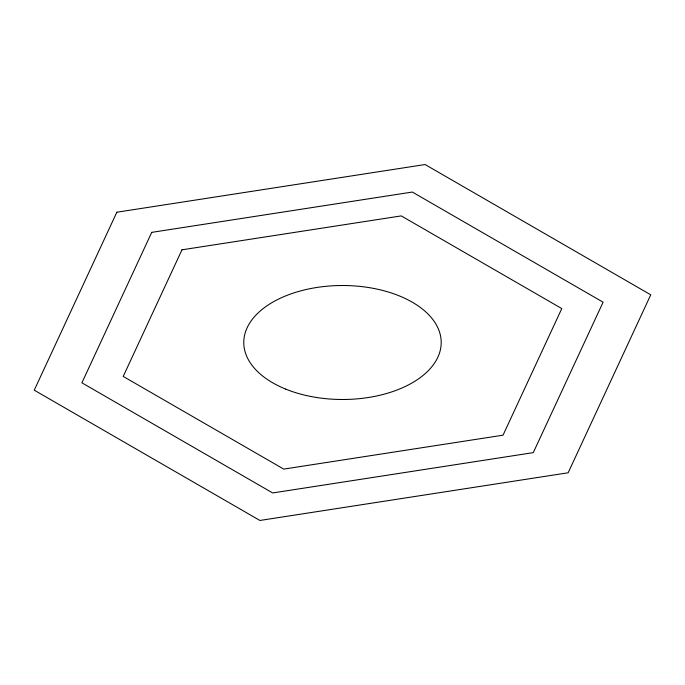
<?xml version="1.0" encoding="UTF-8"?>
<svg xmlns="http://www.w3.org/2000/svg" width="685" height="685" viewBox="0 0 685 685"><rect width="100%" height="100%" fill="white"/><g stroke="black" fill="none" stroke-linecap="round" stroke-linejoin="round"><path stroke-width="1.03" d="M116.844 212.222L34.25 390.185L259.906 520.463L568.156 472.778L650.75 294.815L425.094 164.537L116.844 212.222M151.727 232.361L81.9 382.812L272.673 492.952L533.272 452.639L603.1 302.188L412.327 192.048L151.727 232.361M181.97 249.819L123.214 376.425L283.744 469.105L503.03 435.18L561.786 308.575L401.256 215.895L181.97 249.819M285.773 389.14A98.7 56.983 0 0 0 440.815 347.543A98.7 56.983 0 0 0 300.903 290.817A98.7 56.983 0 0 0 285.773 389.14"/></g></svg>
